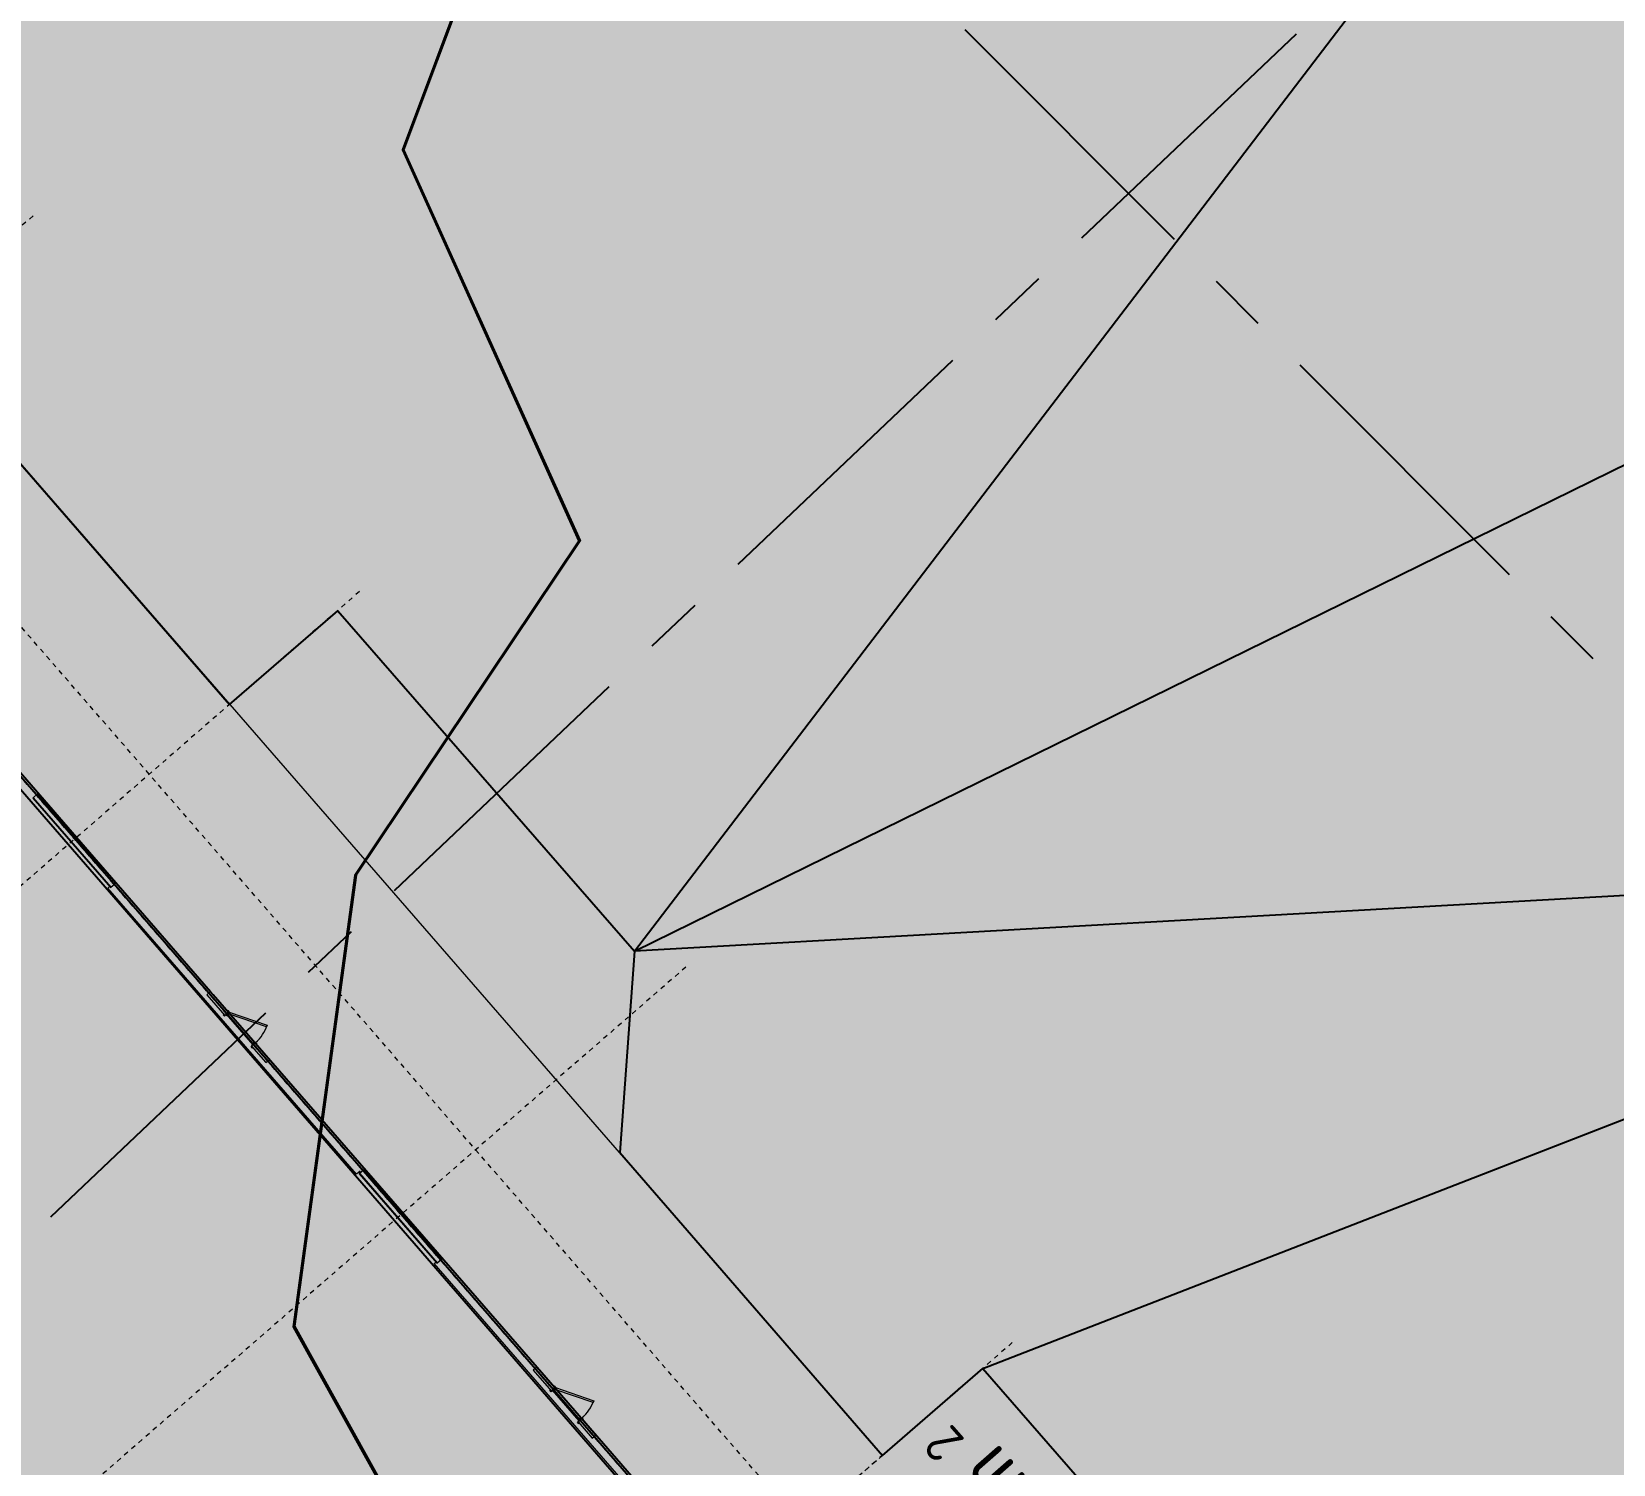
# Model space of a CAD drawing. Header units: metres. Extents: x 507649 to 508899, y 6966965 to 6967377.
# Drawn here: x 507783.52 to 507816.89, y 6967221.87 to 6967252.1 of the extents above; entities that cross this region are included whole.
import ezdxf

# ---------------------------------------------------------------- set-up
doc = ezdxf.new("R2010")
doc.units = ezdxf.units.M
for name, pattern in [('CENTER2', [10, 6.25, -1.25, 1.25, -1.25]), ('Grid Line', [2.1, 1.2, -0.3, 0.3, -0.3]), ('Overhead', [0.004, 0.0025, -0.0015])]:
    doc.linetypes.add(name, pattern=pattern)
doc.layers.get('DEFPOINTS').update_dxf_attribs({"color": 11})
for name, color, linetype, lineweight in [('A-DOOR', 252, 'Continuous', 5), ('A-DOOR-FRAM', 252, 'Continuous', 5), ('A-FLOR', 252, 'Continuous', 5), ('A-FLOR-OVHD', 252, 'Overhead', 5), ('A-WALL', 252, 'Continuous', 5)]:
    doc.layers.add(name, color=color, linetype=linetype, lineweight=lineweight)
for name, color, linetype in [('C_ARCH_BUILDING_OUTLINE', 5, 'Continuous'), ('C_TEXT_2.5', 7, 'Continuous'), ('HATCH_LANDSCAPE', 1, 'Continuous'), ('mga2020ROAD_TRACKS', 252, 'Continuous'), ('PAV_CREST SAG', 2, 'Continuous'), ('PAV_FOOTPATH', 101, 'Continuous'), ('ROAD_TRACKS', 252, 'Continuous')]:
    doc.layers.add(name, color=color, linetype=linetype)
doc.layers.add('C_HATCH_PR_BUILDING', color=7, linetype='Continuous', true_color=0xffffff)
doc.layers.add('HATCH_PAVEMENT_FOOTPATH', color=7, linetype='Continuous', true_color=0xffe8a3)
doc.layers.add('G-ANNO-TEXT', color=47, linetype='Continuous', lineweight=5, plot=False)
doc.layers.add('S-GRID', color=47, linetype='Continuous', lineweight=5, plot=False)
doc.styles.add('Arial_1', font='ISOCP.shx', dxfattribs={"height": 360})
doc.styles.add('Arial_2', font='ISOCP.shx', dxfattribs={"height": 324.945445})

# ---------------------------------------------------------------- blocks, each defined once
blk = doc.blocks.new('XD_HATCH')
at = {"layer": 'C_HATCH_PR_BUILDING'}
h = blk.add_hatch(color=256, dxfattribs=at)
h.dxf.hatch_style = 1
h.paths.add_polyline_path([(507766.711, 6967255.442), (507736.522, 6967229.203), (507736.707, 6967228.989), (507736.687, 6967228.971), (507782.566, 6967176.226), (507795.661, 6967161.161), (507797.004, 6967162.328), (507817.315, 6967142.708), (507816.19, 6967141.318), (507902.111, 6967071.732), (507911.801, 6967083.72), (507919.918, 6967093.76), (507927.265, 6967102.833), (507888.211, 6967134.462), (507891.102, 6967138.268), (507841.624, 6967217.742), (507824.766, 6967203.095), (507829.311, 6967190.607), (507825.752, 6967187.514), (507795.494, 6967222.404)])
at = {"layer": 'HATCH_LANDSCAPE', "ltscale": 0.5}
h = blk.add_hatch(dxfattribs=at)
h.set_pattern_fill('GRASS', color=256, scale=0.05)
h.set_pattern_definition([(212.013854887, (0, 0), (-0.28538859865, -1.2375190291), [0.238125, -1.557926224]), (167.013854887, (0, 0), (-0.28538859868, -1.23751902925), [0.238125, -1.031875]), (257.013854887, (0, 0), (1.23751902925, -0.28538859868), [0.238125, -1.031875])])
h.paths.add_polyline_path([(507773.231, 6967254.54), (507795.189, 6967268.273), (507798.457, 6967269.061), (507801.707, 6967269.222), (507805.377, 6967268.673), (507808.761, 6967267.479), (507811.626, 6967265.822), (507814.67, 6967263.135), (507817.338, 6967259.647), (507819.03, 6967256.943), (507820.403, 6967254.749), (507825.14, 6967249.815), (507839.422, 6967226.928), (507827.015, 6967211.657), (507816.098, 6967209.536), (507803.586, 6967223.895), (507801.469, 6967222.054), (507795.94, 6967228.431), (507787.717, 6967237.882)])
h.paths.add_polyline_path([(507824.757, 6967208.878), (507817.842, 6967207.534), (507820.855, 6967204.075)])
h.paths.add_polyline_path([(507794.222, 6967274.08), (507795.57, 6967270.422), (507794.404, 6967270.141), (507792.722, 6967269.068), (507771.896, 6967256.079), (507768.875, 6967259.555), (507768.65, 6967260.737), (507773.111, 6967262.911), (507788.383, 6967269.83), (507789.065, 6967270.179), (507789.74, 6967270.665), (507790.114, 6967270.979), (507791.612, 6967272.233), (507793.783, 6967273.928)])
at = {"layer": 'HATCH_PAVEMENT_FOOTPATH'}
h = blk.add_hatch(color=256, dxfattribs=at)
h.dxf.hatch_style = 1
h.paths.add_polyline_path([(507837.674, 6967229.365), (507837.66, 6967229.366), (507837.65, 6967229.36)], flags=17)
h.paths.add_polyline_path([(507818.855, 6967260.959), (507815.988, 6967264.639), (507812.8, 6967267.453), (507809.602, 6967269.303), (507805.862, 6967270.623), (507801.806, 6967271.229), (507798.17, 6967271.049), (507794.404, 6967270.141), (507771.896, 6967256.079), (507773.231, 6967254.54), (507795.189, 6967268.273), (507798.457, 6967269.061), (507801.707, 6967269.222), (507805.377, 6967268.673), (507808.761, 6967267.479), (507811.626, 6967265.822), (507814.67, 6967263.135), (507817.327, 6967259.667), (507819.03, 6967256.943), (507820.723, 6967258.002)])
h.paths.add_polyline_path([(507824.757, 6967208.878), (507820.855, 6967204.075), (507817.842, 6967207.534)], flags=16)
h.paths.add_polyline_path([(507775.2, 6967252.277), (507773.231, 6967254.54), (507771.896, 6967256.079), (507768.875, 6967259.555), (507765.433, 6967257.405), (507766.528, 6967255.653), (507766.711, 6967255.442), (507767.008, 6967255.096), (507767.548, 6967254.475), (507769.136, 6967252.736), (507770.042, 6967251.71), (507770.691, 6967250.96), (507784.442, 6967235.056), (507795.488, 6967222.359), (507798.546, 6967218.885), (507825.752, 6967187.514), (507829.311, 6967190.607), (507824.766, 6967203.095), (507841.624, 6967217.742), (507841.636, 6967217.752), (507842.574, 6967216.249), (507846.702, 6967218.854), (507843.954, 6967223.166), (507842.821, 6967224.979), (507836.04, 6967235.833), (507834.874, 6967237.698), (507828.091, 6967248.556), (507828.218, 6967248.635), (507824.207, 6967255.079), (507824.231, 6967257.069), (507826.604, 6967258.541), (507828.555, 6967258.005), (507828.211, 6967258.838), (507826.515, 6967261.552), (507825.756, 6967262.054), (507825.544, 6967260.238), (507821.071, 6967257.452), (507820.723, 6967258.002), (507819.03, 6967256.943), (507820.403, 6967254.749), (507825.14, 6967249.815), (507839.422, 6967226.928), (507827.015, 6967211.657), (507816.098, 6967209.536), (507803.586, 6967223.895), (507801.469, 6967222.054), (507795.929, 6967228.451), (507787.704, 6967237.904)])
blk = doc.blocks.new('XE_SURVEY')
at = {"layer": 'mga2020ROAD_TRACKS'}
blk.add_polyline3d([(507827.93, 6967261.401, 4.772), (507827.36, 6967257.76, 4.952), (507824.082, 6967254.26, 5.077), (507819.777, 6967254.587, 5.126), (507812.893, 6967261.029, 5.014), (507804.114, 6967265.386, 5.027), (507794.202, 6967257.181, 5.029), (507791.364, 6967249.609, 5.026), (507795.088, 6967241.356, 4.925), (507790.361, 6967234.299, 4.745), (507789.06, 6967224.782, 4.633), (507796.583, 6967211.221, 4.62), (507802.625, 6967206.289, 4.622), (507812.319, 6967205.568, 4.742)], dxfattribs=at)
at = {"layer": 'ROAD_TRACKS'}
blk.add_polyline3d([(507827.922, 6967261.405, 4.772), (507827.351, 6967257.762, 4.952), (507824.072, 6967254.261, 5.077), (507819.765, 6967254.588, 5.126), (507812.879, 6967261.034, 5.014), (507804.096, 6967265.392, 5.027), (507794.18, 6967257.184, 5.029), (507791.341, 6967249.609, 5.026), (507795.066, 6967241.352, 4.925), (507790.337, 6967234.292, 4.745), (507789.035, 6967224.772, 4.633), (507796.561, 6967211.205, 4.62), (507802.604, 6967206.271, 4.622), (507812.303, 6967205.549, 4.742)], dxfattribs=at)
blk = doc.blocks.new('25027_BNP_Skygate Play-Sheet - 000101 - SITE PLAN')
at = {"layer": 'A-DOOR'}
for p, q in [((-2263023.4, 4007542.36), (-2262362.83, 4008077.29)), ((-2262337.65, 4008046.2), (-2262998.22, 4007511.27)), ((-2262362.83, 4008077.29), (-2262337.65, 4008046.2)), ((-2262998.22, 4007511.27), (-2263023.4, 4007542.36)), ((-2273394.12, 4005899.74), (-2272733.54, 4006434.66)), ((-2272733.54, 4006434.66), (-2272708.37, 4006403.58)), ((-2272708.37, 4006403.58), (-2273368.94, 4005868.65)), ((-2273368.94, 4005868.65), (-2273394.12, 4005899.74))]:
    blk.add_line(p, q, dxfattribs=at)
for centre in [(-2262337.65, 4008046.2), (-2272708.37, 4006403.58)]:
    blk.add_arc(centre, 850, 189.00031, 219.00031, dxfattribs=at)
at = {"layer": 'A-DOOR-FRAM'}
for p, q in [((-2262349.6, 4008134.42), (-2262374.29, 4008130.51)), ((-2262374.29, 4008130.51), (-2262349.6, 4008134.42)), ((-2262374.29, 4008130.51), (-2262366.78, 4008083.1)), ((-2262366.78, 4008083.1), (-2262374.29, 4008130.51)), ((-2262372, 4008128.84), (-2262347.31, 4008132.75)), ((-2262347.31, 4008132.75), (-2262372, 4008128.84)), ((-2262365.12, 4008085.39), (-2262372, 4008128.84)), ((-2262372, 4008128.84), (-2262365.12, 4008085.39)), ((-2262318.48, 4008180.86), (-2262356.01, 4008174.91)), ((-2262356.01, 4008174.91), (-2262318.48, 4008180.86)), ((-2262356.01, 4008174.91), (-2262349.6, 4008134.42)), ((-2262349.6, 4008134.42), (-2262356.01, 4008174.91)), ((-2262353.73, 4008173.25), (-2262320.15, 4008178.57)), ((-2262320.15, 4008178.57), (-2262353.73, 4008173.25)), ((-2262347.31, 4008132.75), (-2262353.73, 4008173.25)), ((-2262353.73, 4008173.25), (-2262351.69, 4008160.41)), ((-2262318.58, 4008168.69), (-2262331.42, 4008166.66)), ((-2262331.42, 4008166.66), (-2262318.58, 4008168.69)), ((-2262331.42, 4008166.66), (-2262331.11, 4008164.68)), ((-2262331.11, 4008164.68), (-2262331.42, 4008166.66)), ((-2262331.11, 4008164.68), (-2262316.29, 4008167.03)), ((-2262316.29, 4008167.03), (-2262331.11, 4008164.68)), ((-2262320.15, 4008178.57), (-2262318.58, 4008168.69)), ((-2262318.58, 4008168.69), (-2262320.15, 4008178.57)), ((-2262316.29, 4008167.03), (-2262318.48, 4008180.86)), ((-2262318.48, 4008180.86), (-2262316.29, 4008167.03)), ((-2263199.5, 4008041.31), (-2263237.03, 4008035.37)), ((-2263199.5, 4008041.31), (-2263237.03, 4008035.37)), ((-2263237.03, 4008035.37), (-2263234.84, 4008021.54)), ((-2263234.84, 4008021.54), (-2263237.03, 4008035.37)), ((-2263234.84, 4008021.54), (-2263220.03, 4008023.89)), ((-2263234.84, 4008021.54), (-2263220.03, 4008023.89)), ((-2263234.74, 4008033.71), (-2263201.16, 4008039.02)), ((-2263234.74, 4008033.71), (-2263201.16, 4008039.02)), ((-2263233.18, 4008023.83), (-2263234.74, 4008033.71)), ((-2263234.74, 4008033.71), (-2263233.18, 4008023.83)), ((-2263220.34, 4008025.86), (-2263233.18, 4008023.83)), ((-2263220.34, 4008025.86), (-2263233.18, 4008023.83)), ((-2263220.03, 4008023.89), (-2263220.34, 4008025.86)), ((-2263220.34, 4008025.86), (-2263220.03, 4008023.89)), ((-2263204.07, 4007923.14), (-2263218.88, 4007920.8)), ((-2263204.07, 4007923.14), (-2263218.88, 4007920.8)), ((-2263218.88, 4007920.8), (-2263216.69, 4007906.97)), ((-2263216.69, 4007906.97), (-2263218.88, 4007920.8)), ((-2263216.69, 4007906.97), (-2263179.16, 4007912.91)), ((-2263216.69, 4007906.97), (-2263179.16, 4007912.91)), ((-2263216.6, 4007919.13), (-2263203.76, 4007921.17)), ((-2263216.6, 4007919.13), (-2263203.76, 4007921.17)), ((-2263215.03, 4007909.26), (-2263216.6, 4007919.13)), ((-2263216.6, 4007919.13), (-2263215.03, 4007909.26)), ((-2263181.45, 4007914.58), (-2263215.03, 4007909.26)), ((-2263181.45, 4007914.58), (-2263215.03, 4007909.26)), ((-2263203.76, 4007921.17), (-2263204.07, 4007923.14)), ((-2263204.07, 4007923.14), (-2263203.76, 4007921.17)), ((-2263201.16, 4008039.02), (-2263194.75, 4007998.53)), ((-2263199.13, 4008026.18), (-2263201.16, 4008039.02)), ((-2263193.09, 4008000.82), (-2263199.5, 4008041.31)), ((-2263199.5, 4008041.31), (-2263193.09, 4008000.82)), ((-2263194.75, 4007998.53), (-2263170.06, 4008002.44)), ((-2263194.75, 4007998.53), (-2263170.06, 4008002.44)), ((-2263168.39, 4008004.73), (-2263193.09, 4008000.82)), ((-2263168.39, 4008004.73), (-2263193.09, 4008000.82)), ((-2263163.17, 4007958.98), (-2263187.86, 4007955.07)), ((-2263163.17, 4007958.98), (-2263187.86, 4007955.07)), ((-2263187.86, 4007955.07), (-2263181.45, 4007914.58)), ((-2263185.58, 4007953.41), (-2263160.88, 4007957.32)), ((-2263185.58, 4007953.41), (-2263160.88, 4007957.32)), ((-2263179.16, 4007912.91), (-2263185.58, 4007953.41)), ((-2263185.58, 4007953.41), (-2263179.16, 4007912.91)), ((-2263181.45, 4007914.58), (-2263183.48, 4007927.42)), ((-2263170.06, 4008002.44), (-2263163.17, 4007958.98)), ((-2263163.17, 4007958.98), (-2263170.06, 4008002.44)), ((-2263160.88, 4007957.32), (-2263168.39, 4008004.73)), ((-2263168.39, 4008004.73), (-2263160.88, 4007957.32)), ((-2262366.78, 4008083.1), (-2262342.09, 4008087.01)), ((-2262342.09, 4008087.01), (-2262366.78, 4008083.1)), ((-2262340.43, 4008089.3), (-2262365.12, 4008085.39)), ((-2262365.12, 4008085.39), (-2262340.43, 4008089.3)), ((-2262342.09, 4008087.01), (-2262335.68, 4008046.51)), ((-2262335.68, 4008046.51), (-2262342.09, 4008087.01)), ((-2262334.02, 4008048.8), (-2262340.43, 4008089.3)), ((-2262336.05, 4008061.64), (-2262334.02, 4008048.8)), ((-2262335.68, 4008046.51), (-2262298.15, 4008052.46)), ((-2262298.15, 4008052.46), (-2262335.68, 4008046.51)), ((-2262300.43, 4008054.12), (-2262334.02, 4008048.8)), ((-2262334.02, 4008048.8), (-2262300.43, 4008054.12)), ((-2262300.34, 4008066.29), (-2262315.15, 4008063.94)), ((-2262315.15, 4008063.94), (-2262300.34, 4008066.29)), ((-2262315.15, 4008063.94), (-2262314.84, 4008061.96)), ((-2262314.84, 4008061.96), (-2262315.15, 4008063.94)), ((-2262314.84, 4008061.96), (-2262302, 4008064)), ((-2262302, 4008064), (-2262314.84, 4008061.96)), ((-2262302, 4008064), (-2262300.43, 4008054.12)), ((-2262300.43, 4008054.12), (-2262302, 4008064)), ((-2262298.15, 4008052.46), (-2262300.34, 4008066.29)), ((-2262300.34, 4008066.29), (-2262298.15, 4008052.46)), ((-2272720.32, 4006491.8), (-2272745.01, 4006487.88)), ((-2272745.01, 4006487.88), (-2272720.32, 4006491.8)), ((-2272745.01, 4006487.88), (-2272737.5, 4006440.48)), ((-2272737.5, 4006440.48), (-2272745.01, 4006487.88)), ((-2272742.72, 4006486.22), (-2272718.03, 4006490.13)), ((-2272718.03, 4006490.13), (-2272742.72, 4006486.22)), ((-2272735.84, 4006442.76), (-2272742.72, 4006486.22)), ((-2272742.72, 4006486.22), (-2272735.84, 4006442.76)), ((-2272737.5, 4006440.48), (-2272712.81, 4006444.39)), ((-2272712.81, 4006444.39), (-2272737.5, 4006440.48)), ((-2272711.15, 4006446.67), (-2272735.84, 4006442.76)), ((-2272735.84, 4006442.76), (-2272711.15, 4006446.67)), ((-2272689.2, 4006538.24), (-2272726.73, 4006532.29)), ((-2272726.73, 4006532.29), (-2272689.2, 4006538.24)), ((-2272726.73, 4006532.29), (-2272720.32, 4006491.8)), ((-2272720.32, 4006491.8), (-2272726.73, 4006532.29)), ((-2272724.44, 4006530.63), (-2272690.86, 4006535.95)), ((-2272690.86, 4006535.95), (-2272724.44, 4006530.63)), ((-2272718.03, 4006490.13), (-2272724.44, 4006530.63)), ((-2272724.44, 4006530.63), (-2272722.41, 4006517.79)), ((-2272712.81, 4006444.39), (-2272706.4, 4006403.89)), ((-2272706.4, 4006403.89), (-2272712.81, 4006444.39)), ((-2272704.73, 4006406.18), (-2272711.15, 4006446.67)), ((-2272689.3, 4006526.07), (-2272702.14, 4006524.04)), ((-2272702.14, 4006524.04), (-2272689.3, 4006526.07)), ((-2272702.14, 4006524.04), (-2272701.83, 4006522.06)), ((-2272701.83, 4006522.06), (-2272702.14, 4006524.04)), ((-2272701.83, 4006522.06), (-2272687.01, 4006524.41)), ((-2272687.01, 4006524.41), (-2272701.83, 4006522.06)), ((-2272690.86, 4006535.95), (-2272689.3, 4006526.07)), ((-2272689.3, 4006526.07), (-2272690.86, 4006535.95)), ((-2272687.01, 4006524.41), (-2272689.2, 4006538.24)), ((-2272689.2, 4006538.24), (-2272687.01, 4006524.41)), ((-2273570.22, 4006398.69), (-2273607.75, 4006392.75)), ((-2273570.22, 4006398.69), (-2273607.75, 4006392.75)), ((-2273607.75, 4006392.75), (-2273605.56, 4006378.92)), ((-2273605.56, 4006378.92), (-2273607.75, 4006392.75)), ((-2273605.56, 4006378.92), (-2273590.74, 4006381.27)), ((-2273605.56, 4006378.92), (-2273590.74, 4006381.27)), ((-2273605.46, 4006391.08), (-2273571.88, 4006396.4)), ((-2273605.46, 4006391.08), (-2273571.88, 4006396.4)), ((-2273603.9, 4006381.21), (-2273605.46, 4006391.08)), ((-2273605.46, 4006391.08), (-2273603.9, 4006381.21)), ((-2273591.06, 4006383.24), (-2273603.9, 4006381.21)), ((-2273591.06, 4006383.24), (-2273603.9, 4006381.21)), ((-2273590.74, 4006381.27), (-2273591.06, 4006383.24)), ((-2273591.06, 4006383.24), (-2273590.74, 4006381.27)), ((-2273574.79, 4006280.52), (-2273589.6, 4006278.17)), ((-2273574.79, 4006280.52), (-2273589.6, 4006278.17)), ((-2273589.6, 4006278.17), (-2273587.41, 4006264.35)), ((-2273587.41, 4006264.35), (-2273589.6, 4006278.17)), ((-2273587.41, 4006264.35), (-2273549.88, 4006270.29)), ((-2273587.41, 4006264.35), (-2273549.88, 4006270.29)), ((-2273587.31, 4006276.51), (-2273574.47, 4006278.55)), ((-2273587.31, 4006276.51), (-2273574.47, 4006278.55)), ((-2273585.75, 4006266.64), (-2273587.31, 4006276.51)), ((-2273587.31, 4006276.51), (-2273585.75, 4006266.64)), ((-2273552.17, 4006271.95), (-2273585.75, 4006266.64)), ((-2273552.17, 4006271.95), (-2273585.75, 4006266.64)), ((-2273574.47, 4006278.55), (-2273574.79, 4006280.52)), ((-2273574.79, 4006280.52), (-2273574.47, 4006278.55)), ((-2273571.88, 4006396.4), (-2273565.47, 4006355.91)), ((-2273569.85, 4006383.56), (-2273571.88, 4006396.4)), ((-2273563.8, 4006358.2), (-2273570.22, 4006398.69)), ((-2273570.22, 4006398.69), (-2273563.8, 4006358.2)), ((-2273565.47, 4006355.91), (-2273540.77, 4006359.82)), ((-2273565.47, 4006355.91), (-2273540.77, 4006359.82)), ((-2273539.11, 4006362.11), (-2273563.8, 4006358.2)), ((-2273539.11, 4006362.11), (-2273563.8, 4006358.2)), ((-2273533.89, 4006316.36), (-2273558.58, 4006312.45)), ((-2273533.89, 4006316.36), (-2273558.58, 4006312.45)), ((-2273558.58, 4006312.45), (-2273552.17, 4006271.95)), ((-2273556.29, 4006310.79), (-2273531.6, 4006314.7)), ((-2273556.29, 4006310.79), (-2273531.6, 4006314.7)), ((-2273549.88, 4006270.29), (-2273556.29, 4006310.79)), ((-2273556.29, 4006310.79), (-2273549.88, 4006270.29)), ((-2273552.17, 4006271.95), (-2273554.2, 4006284.79)), ((-2273540.77, 4006359.82), (-2273533.89, 4006316.36)), ((-2273533.89, 4006316.36), (-2273540.77, 4006359.82)), ((-2273531.6, 4006314.7), (-2273539.11, 4006362.11)), ((-2273539.11, 4006362.11), (-2273531.6, 4006314.7)), ((-2272706.77, 4006419.02), (-2272704.73, 4006406.18)), ((-2272706.4, 4006403.89), (-2272668.86, 4006409.84)), ((-2272668.86, 4006409.84), (-2272706.4, 4006403.89)), ((-2272671.15, 4006411.5), (-2272704.73, 4006406.18)), ((-2272704.73, 4006406.18), (-2272671.15, 4006411.5)), ((-2272671.05, 4006423.66), (-2272685.87, 4006421.32)), ((-2272685.87, 4006421.32), (-2272671.05, 4006423.66)), ((-2272685.87, 4006421.32), (-2272685.56, 4006419.34)), ((-2272685.56, 4006419.34), (-2272685.87, 4006421.32)), ((-2272685.56, 4006419.34), (-2272672.72, 4006421.38)), ((-2272672.72, 4006421.38), (-2272685.56, 4006419.34)), ((-2272672.72, 4006421.38), (-2272671.15, 4006411.5)), ((-2272671.15, 4006411.5), (-2272672.72, 4006421.38)), ((-2272668.86, 4006409.84), (-2272671.05, 4006423.66)), ((-2272671.05, 4006423.66), (-2272668.86, 4006409.84))]:
    blk.add_line(p, q, dxfattribs=at)
at = {"layer": 'A-FLOR'}
for p, q in [((-2266647.19, 4007480.05), (-2266662.83, 4007578.82)), ((-2240534.76, 4007180.41), (-2277577.89, 4001313.14)), ((-2269132.05, 4007187.72), (-2269124.7, 4007141.29)), ((-2277236.05, 3999169.41), (-2277577.89, 4001313.14))]:
    blk.add_line(p, q, dxfattribs=at)
at = {"layer": 'A-FLOR-OVHD'}
for p, q in [((-2319811.48, 3999008.72), (-2229984.83, 4013236.39)), ((-2277928.49, 4003532.49), (-2230914.66, 4010979.03)), ((-2277138.15, 3998542.67), (-2277928.49, 4003532.49)), ((-2287507.37, 3996890.58), (-2277138.15, 3998542.67))]:
    blk.add_line(p, q, dxfattribs=at)
at = {"layer": 'A-WALL'}
for p, q in [((-2256311.38, 4009170.8), (-2258780.6, 4008779.7)), ((-2256309.5, 4009158.95), (-2258778.72, 4008767.85)), ((-2256288.23, 4009024.62), (-2256311.38, 4009170.8)), ((-2266662.83, 4007578.82), (-2258761.34, 4008830.34)), ((-2258780.6, 4008779.7), (-2258757.44, 4008633.52)), ((-2256295.11, 4009068.08), (-2258764.33, 4008676.98)), ((-2258761.34, 4008830.34), (-2258753.98, 4008783.92)), ((-2256289.63, 4009033.51), (-2258758.85, 4008642.41)), ((-2258757.44, 4008633.52), (-2256288.23, 4009024.62)), ((-2263191.86, 4007980.27), (-2262344.42, 4008114.5)), ((-2263191.31, 4007976.8), (-2262343.87, 4008111.03)), ((-2261776.91, 4008251.45), (-2262351.69, 4008160.41)), ((-2262351.69, 4008160.41), (-2262336.05, 4008061.64)), ((-2262336.05, 4008061.64), (-2261761.26, 4008152.68)), ((-2261761.26, 4008152.68), (-2261776.91, 4008251.45)), ((-2263199.13, 4008026.18), (-2263653.51, 4007954.21)), ((-2263653.51, 4007954.21), (-2263637.87, 4007855.45)), ((-2263637.87, 4007855.45), (-2263183.48, 4007927.42)), ((-2263183.48, 4007927.42), (-2263199.13, 4008026.18)), ((-2266682.1, 4007528.18), (-2269151.32, 4007137.08)), ((-2266680.22, 4007516.33), (-2269149.44, 4007125.23)), ((-2266658.94, 4007382), (-2266682.1, 4007528.18)), ((-2277060.17, 4005931.98), (-2269132.05, 4007187.72)), ((-2269151.32, 4007137.08), (-2269128.16, 4006990.9)), ((-2266665.83, 4007425.46), (-2269135.05, 4007034.36)), ((-2266660.35, 4007390.89), (-2269129.57, 4006999.79)), ((-2269128.16, 4006990.9), (-2266658.94, 4007382)), ((-2273565.43, 4006355.71), (-2272718, 4006489.93)), ((-2273562.03, 4006334.18), (-2272714.59, 4006468.41)), ((-2272147.62, 4006608.83), (-2272722.41, 4006517.79)), ((-2272722.41, 4006517.79), (-2272706.77, 4006419.02)), ((-2272706.77, 4006419.02), (-2272131.98, 4006510.06)), ((-2272131.98, 4006510.06), (-2272147.62, 4006608.83)), ((-2273569.85, 4006383.56), (-2274024.23, 4006311.59)), ((-2274024.23, 4006311.59), (-2274008.59, 4006212.82)), ((-2274008.59, 4006212.82), (-2273554.2, 4006284.79)), ((-2273554.2, 4006284.79), (-2273569.85, 4006383.56))]:
    blk.add_line(p, q, dxfattribs=at)
at = {"layer": 'S-GRID', "linetype": 'Grid Line'}
for p, q in [((-2245896.89, 4002655.43), (-2259808.6, 4090487.22)), ((-2256267.61, 4001012.81), (-2270179.32, 4088844.6)), ((-2266638.33, 3999370.19), (-2280550.03, 4087201.98)), ((-2277009.05, 3997727.56), (-2290920.75, 4085559.36)), ((-2319776.91, 3999014.19), (-2220382.59, 4014757.29))]:
    blk.add_line(p, q, dxfattribs=at)
at = {"layer": 'G-ANNO-TEXT', "char_height": 1250, "attachment_point": 1, "style": 'Arial_1'}
for s, insert, width in [('(including Amenities, FOH, BOH. Excluding ', (-2291171.02, 4026317.73), 40926.1469), ('outdoor screened services & outdoor dining)', (-2291567.9, 4024333.35), 41286.9062)]:
    blk.add_mtext(s, dxfattribs=dict(at, insert=insert, width=width))
at = {"layer": 'G-ANNO-TEXT', "attachment_point": 1, "rotation": 9.231893}
for s, insert, char_height, width, style in [('2', (-2278367.92, 4000446.88), 812.36, 761.6031, 'Arial_2'), ('m', (-2279832.88, 4000183.21), 1250, 1803.7969, 'Arial_1')]:
    blk.add_mtext(s, dxfattribs=dict(at, insert=insert, char_height=char_height, width=width, style=style))
blk = doc.blocks.new('XE_ARCH')
at = {"xscale": 0.001, "yscale": 0.001, "zscale": 0.001, "rotation": 121.996}
blk.add_blockref('25027_BNP_Skygate Play-Sheet - 000101 - SITE PLAN', (509988.126, 6971273.77), dxfattribs=at)
at = {"layer": 'DEFPOINTS'}
blk.add_lwpolyline([(507766.713, 6967255.443), (507736.522, 6967229.203), (507795.661, 6967161.161), (507797.005, 6967162.329), (507817.315, 6967142.708), (507816.19, 6967141.319), (507902.084, 6967071.741), (507927.265, 6967102.832), (507888.211, 6967134.463), (507891.284, 6967138.257), (507841.636, 6967217.752), (507824.767, 6967203.096), (507829.281, 6967190.691), (507825.699, 6967187.577), (507766.713, 6967255.443)], dxfattribs=at)
blk = doc.blocks.new('XD_DESIGN BASE_1')
at = {"layer": 'C_ARCH_BUILDING_OUTLINE', "elevation": 5.24}
blk.add_lwpolyline([(507902.095, 6967072.072), (507919.667, 6967093.787), (507918.626, 6967094.631), (507925.899, 6967103.612), (507888.008, 6967134.433), (507891.102, 6967138.268), (507841.557, 6967217.483), (507824.94, 6967203.05), (507829.494, 6967190.536), (507825.676, 6967187.216), (507825.561, 6967187.348), (507766.697, 6967255.23), (507751.828, 6967242.078), (507736.783, 6967229.129), (507754.43, 6967208.841), (507781.975, 6967177.135), (507795.754, 6967161.44), (507797.064, 6967162.579), (507797.288, 6967162.407), (507817.659, 6967142.729), (507816.547, 6967141.356), (507902.095, 6967072.072)], dxfattribs=at)
at = {"layer": 'C_ARCH_BUILDING_OUTLINE'}
blk.add_polyline3d([(507798.546, 6967218.885, 5.19), (507795.494, 6967222.404, 5.19), (507795.445, 6967222.46, 5.205), (507794.234, 6967223.853, 5.205), (507794.182, 6967223.913, 5.19), (507788.606, 6967230.329, 5.19), (507788.557, 6967230.385, 5.205), (507787.346, 6967231.778, 5.205), (507787.293, 6967231.838, 5.19), (507784.735, 6967234.782, 5.19), (507781.717, 6967238.254, 5.19)], dxfattribs=at)
at = {"layer": 'PAV_CREST SAG'}
for points in [[(507796.236, 6967232.698, 5.1), (507815.696, 6967258.171, 4.745)], [(507796.236, 6967232.698, 5.1), (507826.523, 6967247.574, 5.02)], [(507831.3, 6967234.669, 4.9), (507796.236, 6967232.698, 5.1)], [(507803.585, 6967223.894, 5.11), (507831.3, 6967234.669, 4.9)]]:
    blk.add_polyline3d(points, dxfattribs=at)
at = {"layer": 'PAV_FOOTPATH'}
blk.add_polyline3d([(507767.93, 6967260.757, 4.601), (507768.659, 6967259.804, 4.751), (507769.643, 6967258.672, 4.766), (507770.177, 6967258.057, 4.807), (507771.896, 6967256.079, 4.938), (507773.225, 6967254.55, 4.958), (507774.734, 6967252.814, 5.05), (507776.866, 6967250.361, 5.13), (507787.693, 6967237.905, 5.13), (507789.975, 6967239.88, 5.1), (507796.236, 6967232.698, 5.1), (507795.929, 6967228.451, 5.138), (507801.469, 6967222.054, 5.138), (507803.585, 6967223.894, 5.11), (507816.098, 6967209.536, 5.11)], dxfattribs=at)

msp = doc.modelspace()

# ---------------------------------------------------------------- linework, layer by layer
at = {"layer": 'C_TEXT_2.5', "color": 1, "linetype": 'CENTER2', "lineweight": -3, "flags": 128}
for points in [[(507740.421, 6967185.765), (507841.537, 6967281.816)], [(507782.011, 6967273.37), (507909.538, 6967145.666)]]:
    msp.add_lwpolyline(points, dxfattribs=at)

# ---------------------------------------------------------------- block references
at = {"layer": 'C_TEXT_2.5'}
for name in ['XD_HATCH', 'XE_SURVEY']:
    msp.add_blockref(name, (0, 0), dxfattribs=at)

# ---------------------------------------------------------------- next in the draw order: block references
msp.add_blockref('XE_ARCH', (0, 0), dxfattribs=at)

# ---------------------------------------------------------------- next in the draw order: block references
msp.add_blockref('XD_DESIGN BASE_1', (0, 0), dxfattribs=at)

doc.saveas('drawing.dxf')
